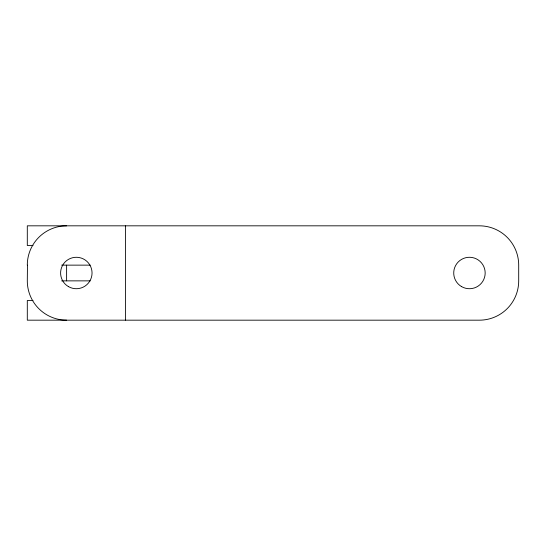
<?xml version="1.0" encoding="UTF-8"?>
<svg xmlns="http://www.w3.org/2000/svg" width="546" height="546" viewBox="0 0 546 546"><rect width="100%" height="100%" fill="white"/><g stroke="black" fill="none" stroke-linecap="round" stroke-linejoin="round"><path stroke-width="0.82" d="M33.033 245.482L27.3 245.482L27.3 225.826L479.388 225.826A39.312 39.312 0 0 1 518.7 265.138L518.7 280.862A39.312 39.312 0 0 1 479.388 320.174L27.3 320.174L27.3 300.518L33.033 300.518M66.612 320.174A39.312 39.312 0 0 1 27.3 280.862L27.457 265.138M61.63 265.138L90.24 265.138M61.63 280.862L90.24 280.862M125.58 225.826L125.58 320.174M66.612 265.138L66.612 280.862M27.3 265.138A39.312 39.312 0 0 1 66.612 225.826M461.582 286.616A15.725 15.725 0 0 0 485.169 273A15.725 15.725 0 0 0 461.582 259.384A15.725 15.725 0 0 0 461.582 286.616M68.462 286.616A15.725 15.725 0 0 0 92.049 273A15.725 15.725 0 0 0 68.462 259.384A15.725 15.725 0 0 0 68.462 286.616"/></g></svg>
